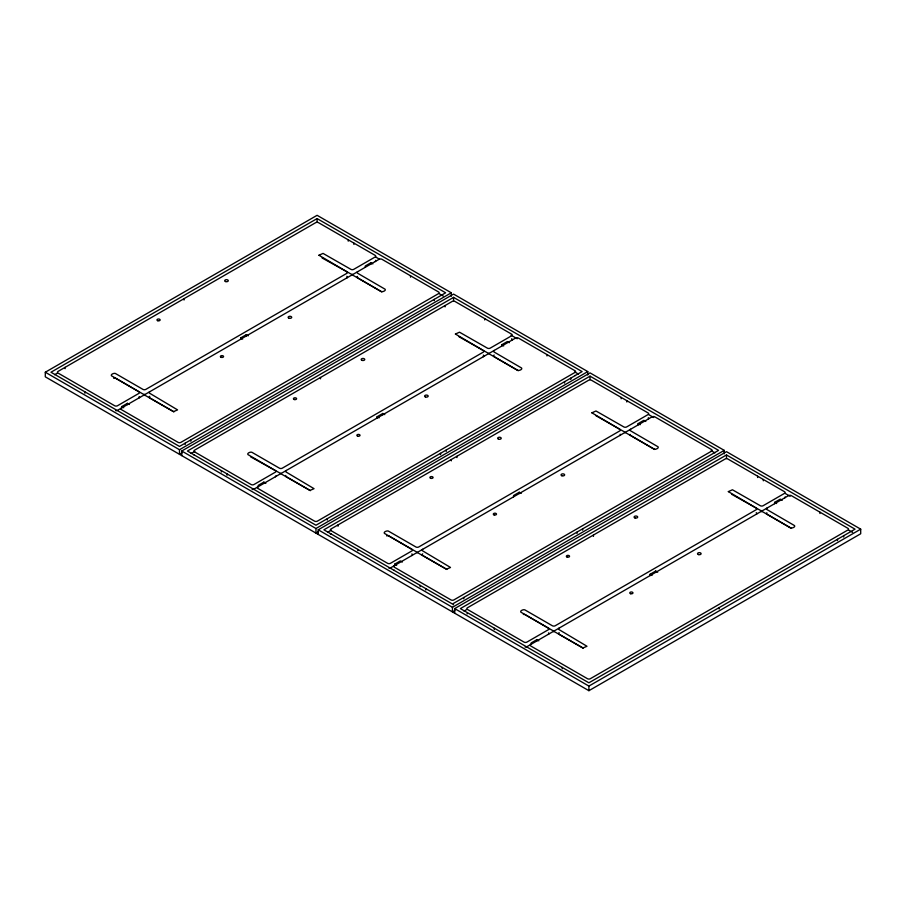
<?xml version="1.0" encoding="UTF-8"?>
<svg xmlns="http://www.w3.org/2000/svg" width="906" height="906" viewBox="0 0 906 906"><rect width="100%" height="100%" fill="white"/><g stroke="black" fill="none" stroke-linecap="round" stroke-linejoin="round"><path stroke-width="1.36" d="M454.699 613.203L454.699 608.594L726.499 451.675L860.7 529.161L860.7 533.77L588.9 690.689L45.3 376.839L45.3 372.23L317.1 215.311L451.301 292.797L451.301 296.251M317.1 218.584L50.963 372.23L179.501 446.443L445.639 292.797L317.1 218.584L317.1 222.038M54.62 374.733L57.067 373.317M113.635 378.255L115.368 378.074L142.978 394.008A2.005 1.155 0 0 0 145.809 394.008L350.792 275.628A2.005 1.155 0 0 1 353.623 275.628L381.233 291.562C382.592 292.128 386.137 290.679 385.197 289.274L357.7 273.272A2.005 1.155 0 0 1 357.7 271.641M121.744 407.904L121.744 406.59L127.406 403.329L129.388 404.472M240.656 339.252L240.656 337.938L246.319 334.676L248.301 335.82M372.876 263.895L370.894 262.751L365.231 266.013L365.231 267.327M45.3 372.23L179.501 449.716L451.301 292.797M181.766 455.627L181.766 451.018L453.566 294.099L587.768 371.585L587.768 375.039M181.947 452.909L179.501 454.325L179.501 449.716M453.566 297.372L187.429 451.018L315.968 525.231L582.105 371.585L453.566 297.372L453.566 300.826M191.087 453.521L194.756 451.403M265.854 483.26L263.873 482.117L258.21 485.378L258.21 486.692M377.123 418.04L377.123 416.726L382.785 413.464L384.767 414.608M501.698 346.115L501.698 344.801L507.36 341.539L509.342 342.683M181.766 451.018L315.968 528.504L587.768 371.585M318.233 534.415L318.233 529.806L590.033 372.887L724.234 450.373L724.234 453.827M318.414 531.697L315.968 533.113L315.968 528.504M590.033 376.16L323.895 529.806L452.434 604.019L718.571 450.373L590.033 376.16L590.033 379.614M327.553 532.309L331.222 530.191M386.568 535.831L388.3 535.65L415.911 551.584A2.005 1.155 0 0 0 418.742 551.584L623.724 433.204A2.005 1.155 0 0 1 626.556 433.204L654.166 449.138C655.525 449.704 659.07 448.255 658.13 446.851L630.633 430.848A2.005 1.155 0 0 1 630.633 429.218M394.676 565.48L394.676 564.166L400.339 560.905L402.321 562.048M521.233 493.396L519.251 492.252L513.589 495.514L513.589 496.828M638.164 424.903L638.164 423.589L643.826 420.327L645.808 421.471M318.233 529.806L452.434 607.292L724.234 450.373M454.88 610.485L452.434 611.901L452.434 607.292M726.499 454.948L460.361 608.594L588.9 682.807L855.038 529.161L726.499 454.948L726.499 458.402M464.019 611.097L466.465 609.681M538.787 640.836L536.805 639.693L531.143 642.954L531.143 644.268M650.055 575.616L650.055 574.302L655.718 571.04L657.699 572.184M774.63 503.691L774.63 502.377L780.293 499.115L782.274 500.259M454.699 608.594L588.9 686.08L860.7 529.161M523.351 614.438L524.767 614.438L552.377 630.372A2.005 1.155 0 0 0 555.208 630.372L760.191 511.992A2.005 1.155 0 0 1 763.022 511.992L790.632 527.926C791.969 528.492 795.581 527.032 794.596 525.639L767.099 509.636A2.005 1.155 0 0 1 767.099 508.006M250.566 456.794L279.444 472.796A2.005 1.155 0 0 0 282.276 472.796L487.258 354.416A2.005 1.155 0 0 1 490.089 354.416L517.7 370.35C519.036 370.916 522.649 369.455 521.663 368.062L494.166 352.06A2.005 1.155 0 0 1 494.166 350.429M322.083 257.961L350.916 273.963A2.005 1.155 0 0 0 353.736 273.963L379.104 259.286A2.005 1.155 0 0 1 381.936 259.286L438.561 291.97A2.005 1.155 0 0 1 438.561 293.612L180.917 442.355A2.005 1.155 0 0 1 178.086 442.355L121.461 409.671A2.005 1.155 0 0 1 121.461 408.028M731.674 494.291L760.315 510.327A2.005 1.155 0 0 0 763.135 510.327L788.503 495.65A2.005 1.155 0 0 1 791.334 495.65L847.959 528.334A2.005 1.155 0 0 1 847.959 529.976L590.316 678.719A2.005 1.155 0 0 1 587.484 678.719L530.859 646.035A2.005 1.155 0 0 1 530.859 644.393M458.946 336.704L487.383 352.751A2.005 1.155 0 0 0 490.203 352.751L515.571 338.074A2.005 1.155 0 0 1 518.402 338.074L575.027 370.758A2.005 1.155 0 0 1 575.027 372.4L317.383 521.143A2.005 1.155 0 0 1 314.552 521.143L257.927 488.459A2.005 1.155 0 0 1 257.927 486.816M595.616 415.503L623.849 431.539A2.005 1.155 0 0 0 626.669 431.539L652.037 416.862A2.005 1.155 0 0 1 654.868 416.862L711.493 449.546A2.005 1.155 0 0 1 711.493 451.188L453.849 599.931A2.005 1.155 0 0 1 451.018 599.931L394.393 567.247A2.005 1.155 0 0 1 394.393 565.604M375.865 257.111L379.535 259.241M439.523 293.872L443.193 295.99M511.097 335.197L517.224 338.731M574.755 371.947L578.436 374.065M648.798 414.688L653.69 417.519M711.221 450.735L714.902 452.853M785.264 493.476L790.157 496.307M848.922 530.236L852.591 532.354M501.698 344.801L503.679 345.945M638.164 423.589L640.146 424.733M774.63 502.377L776.612 503.521M240.656 337.938L242.638 339.082M377.123 416.726L379.104 417.87M650.055 574.302L652.037 575.446M173.929 411.879L149.773 397.927A2.005 1.155 0 0 1 149.773 396.296M310.396 490.667L286.239 476.715A2.005 1.155 0 0 1 285.82 475.446M446.862 569.455L422.706 555.503A2.005 1.155 0 0 1 422.706 553.872M583.328 648.243L559.172 634.291A2.005 1.155 0 0 1 559.172 632.66M121.744 406.59L123.726 407.734M394.676 564.166L396.658 565.31M791.165 528.255L767.099 514.246A2.005 1.155 0 0 1 766.872 512.773M654.698 449.467L630.633 435.458A2.005 1.155 0 0 1 630.1 434.404M518.232 370.679L494.166 356.67A2.005 1.155 0 0 1 494.166 355.039M381.766 291.891L357.7 277.882A2.005 1.155 0 0 1 357.474 276.409M843.713 535.729L843.713 537.032M837.484 539.319L837.484 540.633M819.93 512.184L819.93 513.498M763.305 479.5L763.305 480.803M757.643 476.228L757.643 477.53M719.138 607.654L719.138 608.957M655.718 571.04L655.718 572.343M626.839 400.712L626.839 402.015M621.176 397.44L621.176 398.742M593.43 535.072L593.43 536.386M588.9 686.08L588.9 690.689M582.671 528.866L582.671 530.169M577.009 532.128L577.009 533.441M570.78 378.153L570.78 379.455M564.551 381.743L564.551 383.057M562.286 667.473L562.286 668.787M546.998 354.608L546.998 355.922M536.805 639.693L536.805 640.995M519.251 492.252L519.251 493.555M494.336 628.243L494.336 629.557M484.71 318.652L484.71 319.954M463.759 597.518L463.759 598.821M456.964 456.284L456.964 457.598M451.301 459.557L451.301 460.86M446.205 450.078L446.205 451.381M445.073 305.571L445.073 306.885M440.543 453.34L440.543 454.653M434.314 299.365L434.314 300.667M425.82 588.685L425.82 589.999M420.158 585.423L420.158 586.726M410.531 275.82L410.531 277.134M382.785 413.464L382.785 414.767M370.894 262.751L370.894 264.054M357.87 549.455L357.87 550.769M353.906 243.136L353.906 244.439M348.244 239.864L348.244 241.166M338.051 524.936L338.051 526.25M327.293 518.73L327.293 520.033M320.498 377.496L320.498 378.81M263.873 482.117L263.873 483.419M246.319 334.676L246.319 335.979M227.066 473.94L227.066 475.242M221.404 470.667L221.404 471.981M190.826 439.942L190.826 441.245M185.164 443.204L185.164 444.518M184.031 298.708L184.031 300.022M127.406 403.329L127.406 404.631M84.938 391.879L84.938 393.193M65.119 367.36L65.119 368.674M756.227 512.683A2.005 1.155 0 0 1 756.227 514.314M785.083 496.918A2.005 1.155 0 0 1 784.539 497.972M467.202 613.86A2.005 1.155 0 0 1 467.02 613.668M525.072 647.031A2.005 1.155 0 0 0 526.896 646.714L552.264 632.037A2.005 1.155 0 0 1 555.084 632.037L582.954 647.983L586.986 646.261L559.172 629.681A2.005 1.155 0 0 1 559.172 628.051M548.538 632.898A2.005 1.155 0 0 1 548.3 634.359M620.18 434.246A2.005 1.155 0 0 1 619.761 435.526M648.311 417.711A2.005 1.155 0 0 1 648.073 419.184M330.43 534.178A2.005 1.155 0 0 1 330.973 533.6M389.014 568.266A2.005 1.155 0 0 0 390.429 567.926L415.797 553.249A2.005 1.155 0 0 1 418.617 553.249L446.488 569.195L450.52 567.473L422.706 550.893A2.005 1.155 0 0 1 422.706 549.263M411.834 553.94A2.005 1.155 0 0 1 411.834 555.571M394.155 570.384A2.005 1.155 0 0 1 394.393 570.214M453.566 604.676A2.005 1.155 0 0 1 453.226 604.789M483.294 355.107A2.005 1.155 0 0 1 483.294 356.738M511.607 338.753A2.005 1.155 0 0 1 511.607 340.396M194.088 455.174A2.005 1.155 0 0 1 194.269 454.982M252.14 489.455A2.005 1.155 0 0 0 253.963 489.138L279.331 474.461A2.005 1.155 0 0 1 282.151 474.461L310.022 490.406L314.054 488.685L286.239 472.105A2.005 1.155 0 0 1 286.239 470.474M275.911 475.741A2.005 1.155 0 0 1 275.367 476.783M575.027 375.367A2.005 1.155 0 0 1 575.265 375.537M149.773 391.686A2.005 1.155 0 0 0 149.773 393.317L177.587 409.897L173.556 411.618L145.685 395.673A2.005 1.155 0 0 0 142.865 395.673L117.497 410.35A2.005 1.155 0 0 1 115.674 410.667M346.828 276.319A2.005 1.155 0 0 1 346.828 277.949M375.56 260.328A2.005 1.155 0 0 1 375.141 261.608M139.139 396.534A2.005 1.155 0 0 1 138.901 397.994M318.946 255.243L346.828 271.709A2.005 1.155 0 0 1 346.828 273.34L145.809 389.399A2.005 1.155 0 0 1 142.978 389.399L115.368 373.465C114.009 372.898 110.475 374.359 111.404 375.752L138.901 391.754A2.005 1.155 0 0 1 138.901 393.385L117.497 405.741A2.005 1.155 0 0 1 114.666 405.741L58.041 373.057A2.005 1.155 0 0 1 58.041 371.415L315.684 222.672A2.005 1.155 0 0 1 318.516 222.672L375.141 255.356A2.005 1.155 0 0 1 375.141 256.998L353.736 269.354A2.005 1.155 0 0 1 350.916 269.354L323.046 253.408L318.946 255.243M455.412 334.031L483.294 350.497A2.005 1.155 0 0 1 483.294 352.128L282.276 468.187A2.005 1.155 0 0 1 279.444 468.187L251.834 452.253C250.498 451.686 246.885 453.147 247.87 454.54L275.367 470.542A2.005 1.155 0 0 1 275.367 472.173L253.963 484.529A2.005 1.155 0 0 1 251.132 484.529L194.507 451.845A2.005 1.155 0 0 1 194.507 450.203L452.151 301.46A2.005 1.155 0 0 1 454.982 301.46L511.607 334.144A2.005 1.155 0 0 1 511.607 335.786L490.203 348.142A2.005 1.155 0 0 1 487.383 348.142L459.512 332.196L455.412 334.031M591.878 412.819L619.761 429.285A2.005 1.155 0 0 1 619.761 430.916L418.742 546.975A2.005 1.155 0 0 1 415.911 546.975L388.3 531.041C386.964 530.474 383.351 531.935 384.337 533.328L411.834 549.33A2.005 1.155 0 0 1 411.834 550.961L390.429 563.317A2.005 1.155 0 0 1 387.598 563.317L330.973 530.633A2.005 1.155 0 0 1 330.973 528.991L588.617 380.248A2.005 1.155 0 0 1 591.448 380.248L648.073 412.932A2.005 1.155 0 0 1 648.073 414.574L626.669 426.93A2.005 1.155 0 0 1 623.849 426.93L595.978 410.984L591.878 412.819M728.345 491.607L756.227 508.073A2.005 1.155 0 0 1 756.227 509.704L555.208 625.763A2.005 1.155 0 0 1 552.377 625.763L524.767 609.829C523.43 609.262 519.817 610.723 520.803 612.116L548.3 628.118A2.005 1.155 0 0 1 548.3 629.749L526.896 642.105A2.005 1.155 0 0 1 524.064 642.105L467.439 609.421A2.005 1.155 0 0 1 467.439 607.779L725.083 459.036A2.005 1.155 0 0 1 727.914 459.036L784.539 491.72A2.005 1.155 0 0 1 784.539 493.362L763.135 505.718A2.005 1.155 0 0 1 760.315 505.718L732.444 489.772L728.345 491.607M567.145 557.088A1.597 0.929 0 0 0 569.546 556.295A1.597 0.929 0 0 0 567.145 555.491A1.597 0.929 0 0 0 567.145 557.088M635.004 517.96A1.789 1.031 0 0 0 637.688 517.066A1.789 1.031 0 0 0 635.004 516.16A1.789 1.031 0 0 0 635.004 517.96M630.565 593.702A1.597 0.929 0 0 0 632.966 592.909A1.597 0.929 0 0 0 630.565 592.105A1.597 0.929 0 0 0 630.565 593.702M698.424 554.574A1.789 1.031 0 0 0 701.108 553.679A1.789 1.031 0 0 0 698.424 552.785A1.789 1.031 0 0 0 698.424 554.574M430.678 478.3A1.597 0.929 0 0 0 433.079 477.507A1.597 0.929 0 0 0 430.678 476.703A1.597 0.929 0 0 0 430.678 478.3M498.538 439.172A1.789 1.031 0 0 0 501.222 438.278A1.789 1.031 0 0 0 498.538 437.372A1.789 1.031 0 0 0 498.538 439.172M494.098 514.914A1.597 0.929 0 0 0 496.499 514.121A1.597 0.929 0 0 0 494.098 513.317A1.597 0.929 0 0 0 494.098 514.914M561.799 475.729A1.789 1.031 0 0 0 564.631 474.993A1.789 1.031 0 0 0 562.128 473.94A1.789 1.031 0 0 0 561.799 475.729M294.212 399.512A1.597 0.929 0 0 0 296.613 398.719A1.597 0.929 0 0 0 294.212 397.915A1.597 0.929 0 0 0 294.212 399.512M361.913 360.316A1.789 1.031 0 0 0 364.744 359.591A1.789 1.031 0 0 0 362.241 358.538A1.789 1.031 0 0 0 361.913 360.316M357.632 436.126A1.597 0.929 0 0 0 360.033 435.333A1.597 0.929 0 0 0 357.632 434.529A1.597 0.929 0 0 0 357.632 436.126M425.492 396.998A1.789 1.031 0 0 0 428.176 396.103A1.789 1.031 0 0 0 425.492 395.209A1.789 1.031 0 0 0 425.492 396.998M289.025 318.21A1.789 1.031 0 0 0 291.709 317.315A1.789 1.031 0 0 0 289.025 316.421A1.789 1.031 0 0 0 289.025 318.21M221.166 357.338A1.597 0.929 0 0 0 223.567 356.545A1.597 0.929 0 0 0 221.166 355.741A1.597 0.929 0 0 0 221.166 357.338M225.447 281.528A1.789 1.031 0 0 0 228.278 280.803A1.789 1.031 0 0 0 225.775 279.75A1.789 1.031 0 0 0 225.447 281.528M157.746 320.724A1.597 0.929 0 0 0 160.147 319.931A1.597 0.929 0 0 0 157.746 319.127A1.597 0.929 0 0 0 157.746 320.724"/></g></svg>
